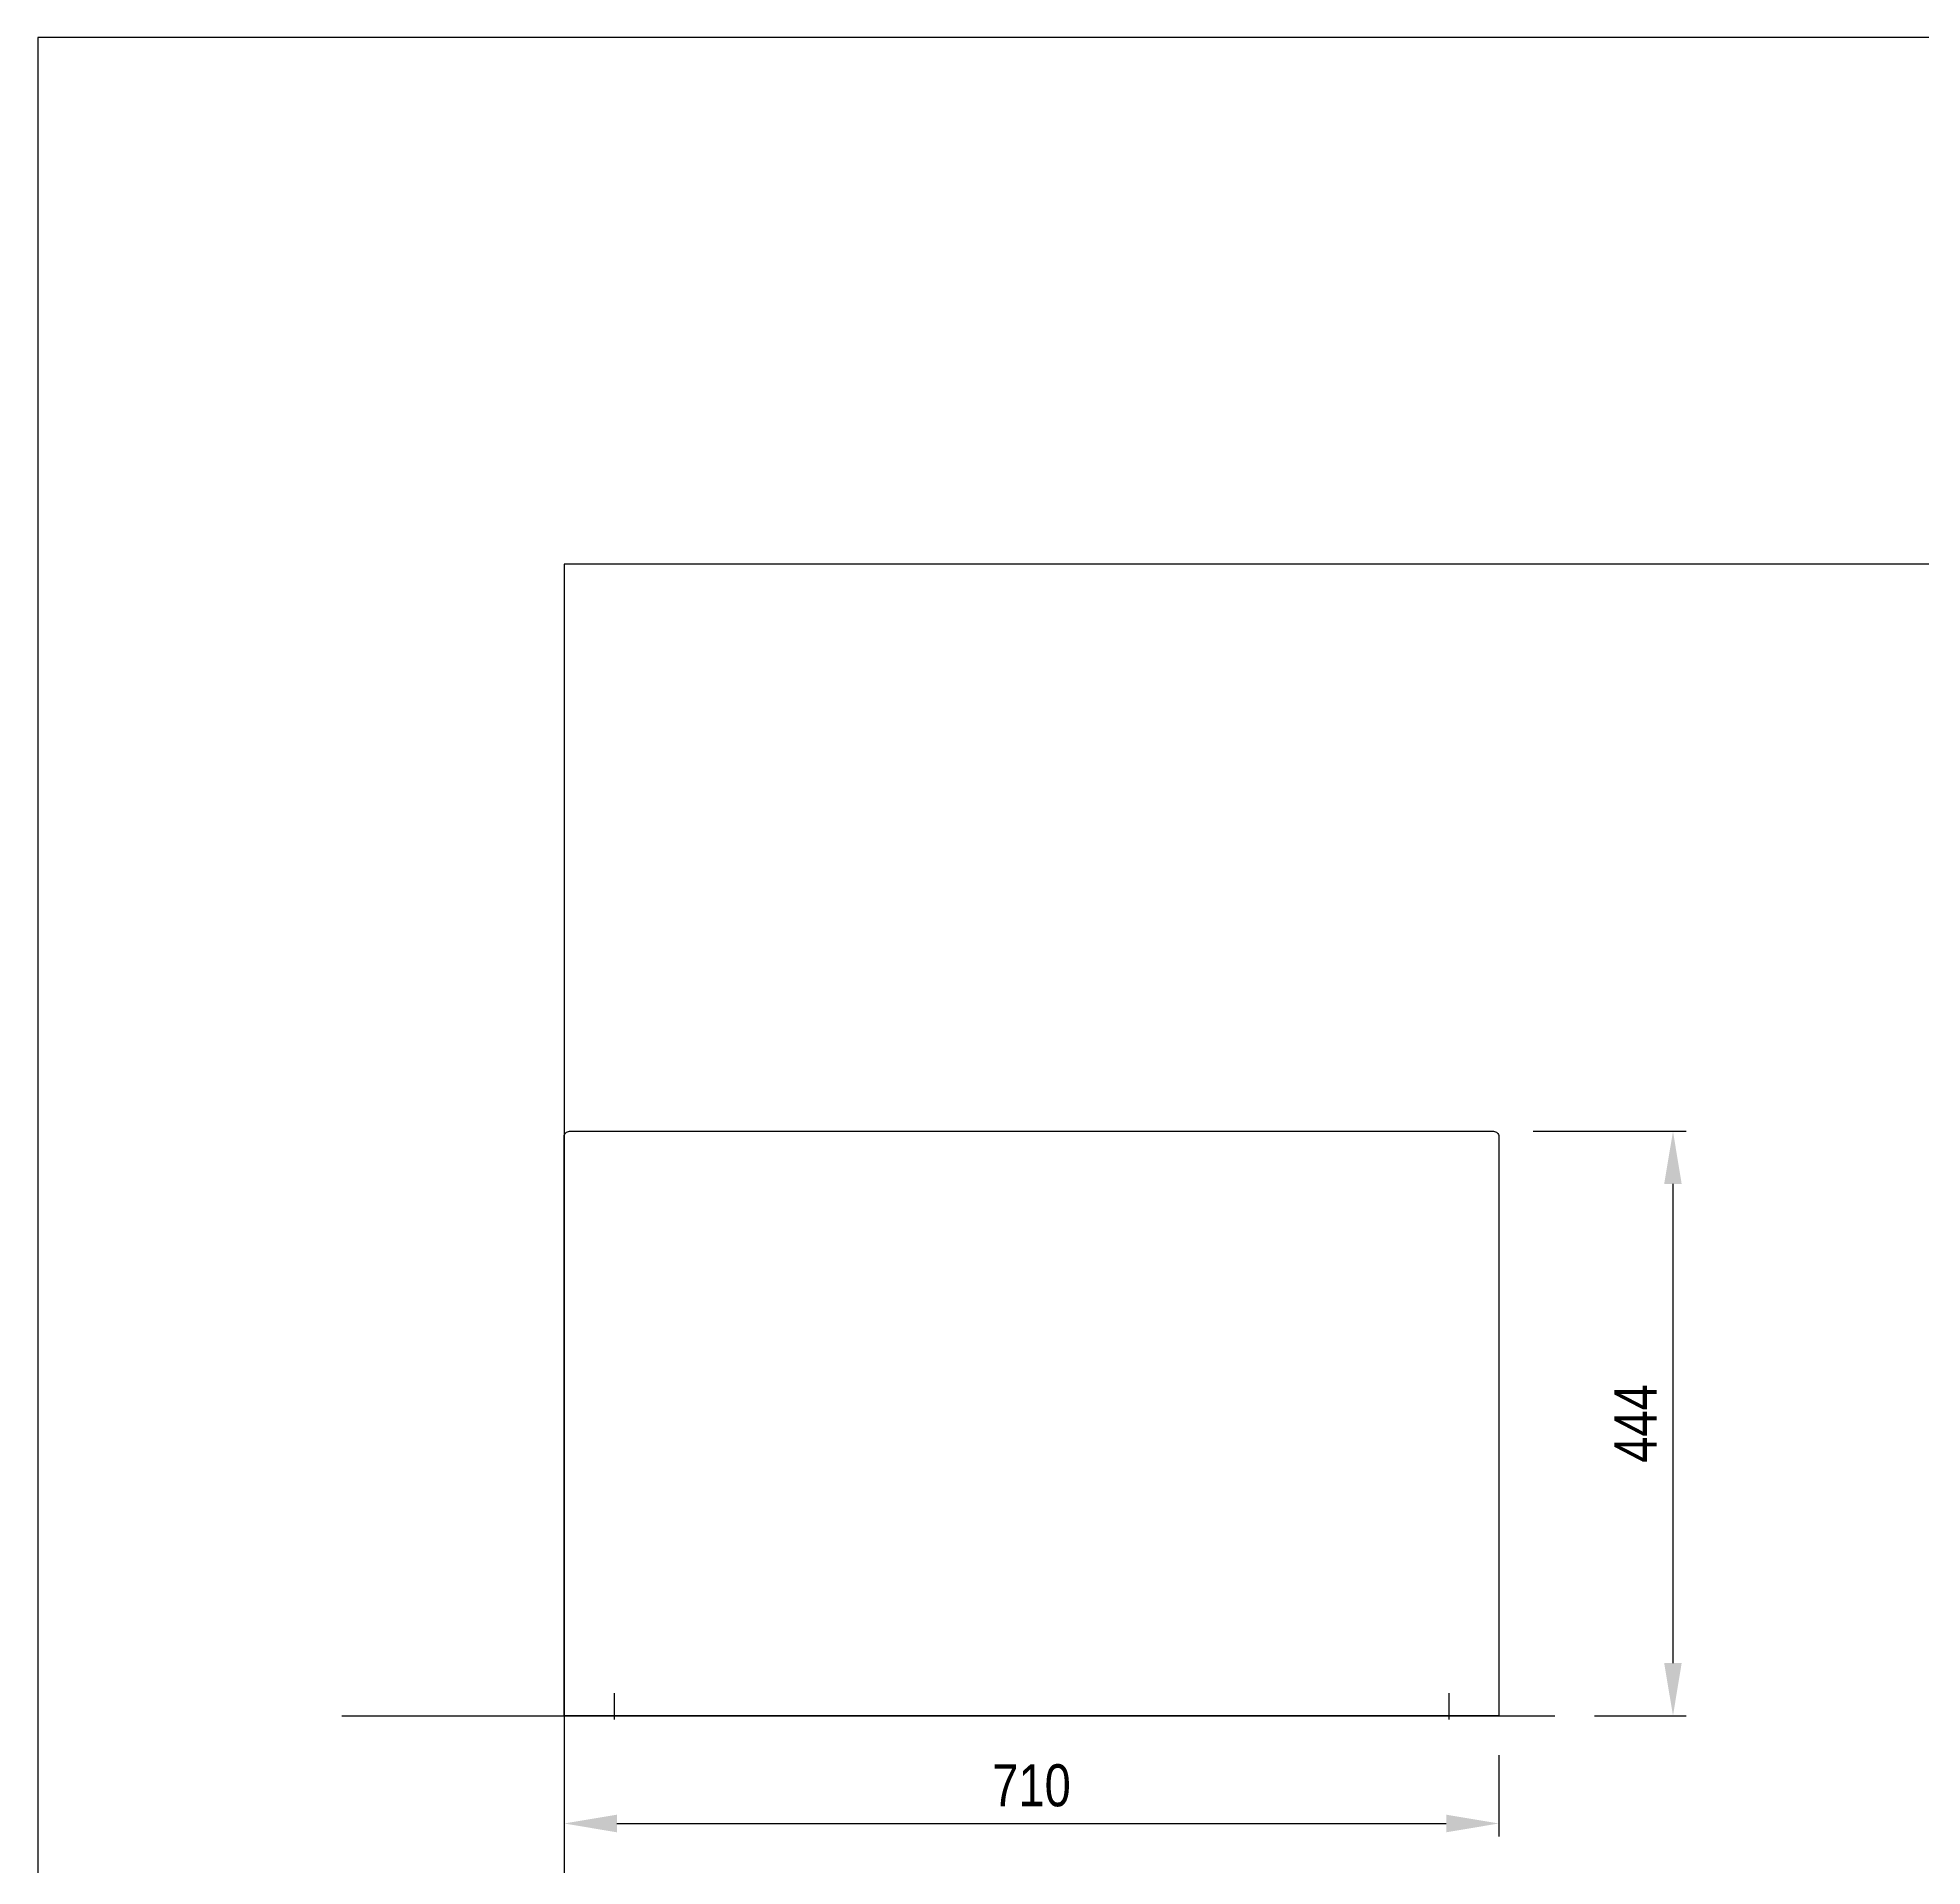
# Model space of a CAD drawing. Header units: millimetres. Extents: x 5064 to 11004, y 3085 to 7285.
# Drawn here: x 5064 to 6496, y 5896 to 7285 of the extents above; entities that cross this region are included whole.
import ezdxf

# ---------------------------------------------------------------- set-up
doc = ezdxf.new("R2010")
doc.units = ezdxf.units.MM
doc.header["$LTSCALE"] = 0.3
doc.linetypes.add('DashDot', pattern=[15, 9, -3, 0, -3])
doc.layers.add('Nekreslit', color=6, linetype='Continuous', plot=False)
doc.styles.add('SEACAD_Arial', font='arial.ttf', dxfattribs={"width": 0.8})
doc.dimstyles.new('ISO-25', dxfattribs={"dimtxt": 1.6, "dimasz": 2, "dimexe": 0.5, "dimexo": 1.5, "dimtad": 1, "dimdec": 0, "dimtxsty": 'SEACAD_Arial', "dimcen": 2, "dimadec": 0, "dimazin": 0, "dimtfac": 1, "dimtdec": 0, "dimtmove": 0, "dimatfit": 3, "dimfxl": 1, "dimarcsym": 0})

# ---------------------------------------------------------------- blocks, each defined once
blk = doc.blocks.new('*D144')
at = {"color": 0, "lineweight": -2, "transparency": 16777216}
for p, q in [((5464.4, 5980.4), (5464.4, 5918.5)), ((6174.4, 5980.4), (6174.4, 5918.5)), ((5504.4, 5928.5), (6134.4, 5928.5))]:
    blk.add_line(p, q, dxfattribs=at)
at = {"color": 0, "transparency": 16777216}
for points in [[(5504.4, 5935.2), (5504.4, 5921.8), (5464.4, 5928.5)], [(6134.4, 5935.2), (6134.4, 5921.8), (6174.4, 5928.5)]]:
    blk.add_solid(points, dxfattribs=at)
at = {"layer": 'Defpoints', "color": 0, "transparency": 16777216}
for p in [(5464.4, 6010.4), (6174.4, 6010.4), (6174.4, 5928.5)]:
    blk.add_point(p, dxfattribs=at)
at = {"color": 0, "transparency": 16777216, "insert": (5819.4, 5957.3), "char_height": 32, "attachment_point": 5, "style": 'SEACAD_Arial'}
blk.add_mtext('710', dxfattribs=at)
blk = doc.blocks.new('*D145')
at = {"color": 0, "lineweight": -2, "transparency": 16777216}
for p, q in [((6200.4, 6454.4), (6316.7, 6454.4)), ((6306.7, 6414.4), (6306.7, 6050.4)), ((6247, 6010.4), (6316.7, 6010.4))]:
    blk.add_line(p, q, dxfattribs=at)
at = {"color": 0, "transparency": 16777216}
for points in [[(6300, 6414.4), (6313.3, 6414.4), (6306.7, 6454.4)], [(6300, 6050.4), (6313.3, 6050.4), (6306.7, 6010.4)]]:
    blk.add_solid(points, dxfattribs=at)
at = {"layer": 'Defpoints', "color": 0, "transparency": 16777216}
for p in [(6170.4, 6454.4), (6217, 6010.4), (6306.7, 6010.4)]:
    blk.add_point(p, dxfattribs=at)
at = {"color": 0, "transparency": 16777216, "insert": (6278.2, 6232.4), "char_height": 32, "attachment_point": 5, "rotation": 90, "style": 'SEACAD_Arial'}
blk.add_mtext('444', dxfattribs=at)

msp = doc.modelspace()

# ---------------------------------------------------------------- linework, layer by layer
at = {"color": 0, "linetype": 'DashDot', "ltscale": 0.1}
for p, q in [((5502.4, 6027.4), (5502.4, 6007.4)), ((6136.4, 6027.4), (6136.4, 6007.4))]:
    msp.add_line(p, q, dxfattribs=at)
at = {"color": 7, "linetype": 'Continuous'}
msp.add_line((5295.4, 6010.4), (6217, 6010.4), dxfattribs=at)
msp.add_lwpolyline([(6174.4, 6010.4), (5464.4, 6010.4), (5464.4, 6450.4, -0.414214), (5468.4, 6454.4), (6170.4, 6454.4, -0.414217), (6174.4, 6450.4)], format="xyb", close=True)
at = {"layer": 'Nekreslit'}
for points in [[(5064.4, 3085.3), (11004.4, 3085.3), (11004.4, 7285.3), (5064.4, 7285.3)], [(5464.4, 3285.3), (9504.4, 3285.3), (9504.4, 6885.3), (5464.4, 6885.3)]]:
    msp.add_lwpolyline(points, close=True, dxfattribs=at)

# ---------------------------------------------------------------- dimensions: what is measured, and where the dimension line sits
dim = msp.add_linear_dim(base=(6306.7, 6010.4), p1=(6170.4, 6454.4), p2=(6217, 6010.4), angle=90, dimstyle='ISO-25')
dim.commit()
dim.dimension.update_dxf_attribs({"geometry": '*D145', "text_midpoint": (6278.2, 6232.4)})
dim = msp.add_linear_dim(base=(6174.4, 5928.5), p1=(5464.4, 6010.4), p2=(6174.4, 6010.4), dimstyle='ISO-25')
dim.commit()
dim.dimension.update_dxf_attribs({"geometry": '*D144', "text_midpoint": (5819.4, 5957.3)})

doc.saveas('drawing.dxf')
